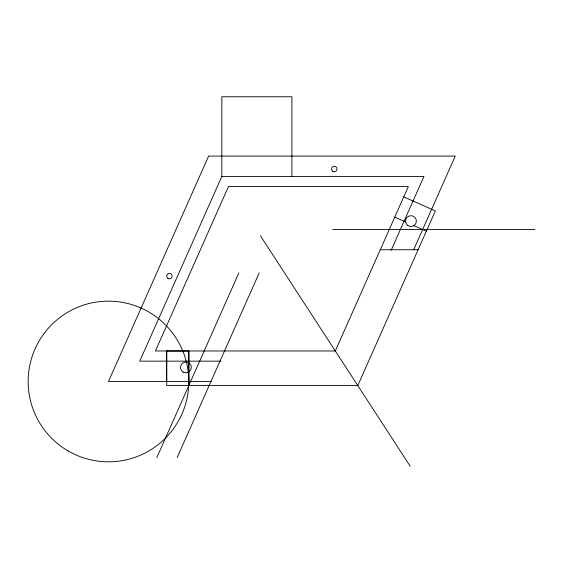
<?xml version="1.0" encoding="UTF-8"?>
<svg xmlns="http://www.w3.org/2000/svg" width="563" height="563" viewBox="0 0 563 563"><rect width="100%" height="100%" fill="white"/><g stroke="black" fill="none" stroke-linecap="round" stroke-linejoin="round"><path stroke-width="0.84" d="M166.697 381.559L166.697 350.981L188.816 350.981L188.816 385.556M188.816 381.559L188.816 350.981M291.916 176.416L291.916 96.773L221.836 96.773L221.836 176.416L139.772 361.15L220.773 361.15M156.824 457.585L238.881 272.851M177.155 457.585L259.219 272.851M391.095 250.436L423.974 176.416L221.836 176.416M413.573 249.93L455.263 156.078L208.62 156.078L108.483 381.489L211.181 381.489M332.712 229.493L534.85 229.493M380.278 249.733L418.112 249.733M403.755 196.888L435.354 210.928L357.779 385.556L166.697 385.556L166.697 350.981M394.776 217.107L405.592 221.913M413.96 225.629L426.367 231.147M260.395 235.735L410.216 466.227M228.444 186.585L155.416 350.981L335.302 350.981L408.33 186.585L228.444 186.585M68.13 450.949A80.333 80.333 0 0 0 188.816 381.7A80.333 80.333 0 0 0 68.503 311.811A80.333 80.333 0 0 0 68.13 450.949M167.929 278.425A2.709 2.709 0 0 0 172.144 276.349A2.709 2.709 0 0 0 168.238 273.738A2.709 2.709 0 0 0 167.929 278.425M332.768 171.279A2.709 2.709 0 0 0 336.984 169.203A2.709 2.709 0 0 0 333.078 166.592A2.709 2.709 0 0 0 332.768 171.279M183.186 372.087A5.426 5.426 0 0 0 191.336 367.407A5.426 5.426 0 0 0 183.214 362.692A5.426 5.426 0 0 0 183.186 372.087M407.788 225.524A5.426 5.426 0 0 0 416.353 221.66A5.426 5.426 0 0 0 408.724 216.178A5.426 5.426 0 0 0 407.788 225.524"/></g></svg>
